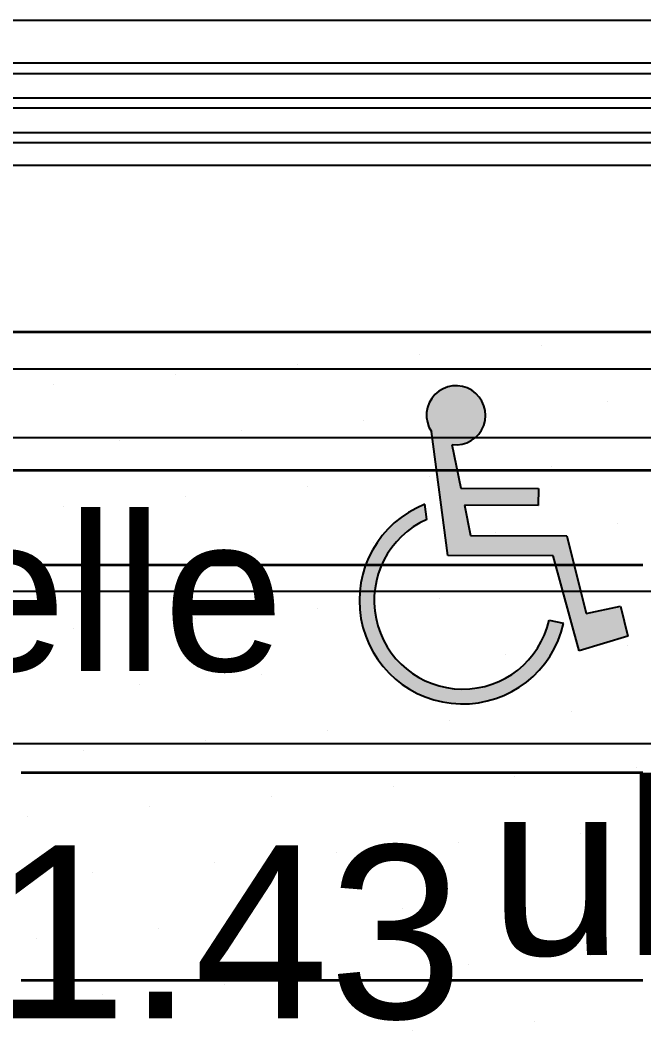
# Model space of a CAD drawing. Header units: centimetres. Extents: x 0.3 to 84.3, y 0.3 to 59.7.
# Drawn here: x 39.719 to 40.439, y 18.967 to 20.134 of the extents above; entities that cross this region are included whole.
import ezdxf

# ---------------------------------------------------------------- set-up
doc = ezdxf.new("R2010")
doc.units = ezdxf.units.CM
for name, pattern in [('AUSGEZOGEN', [0]), ('PHANTOM', [63.5, 31.75, -6.35, 6.35, -6.35, 6.35, -6.35]), ('PUNKT', [6.35, 0, -6.35]), ('VERDECKT', [9.525, 6.35, -3.175])]:
    doc.linetypes.add(name, pattern=pattern)
for name, color, linetype, lineweight in [('Ausbau Raeume', 7, 'AUSGEZOGEN', 35), ('Bodenplatte', 7, 'AUSGEZOGEN', 35), ('Decke', 7, 'AUSGEZOGEN', 35), ('Deckendaemmung', 7, 'AUSGEZOGEN', 25), ('Fenster', 7, 'AUSGEZOGEN', 35), ('Rolladen', 7, 'AUSGEZOGEN', 25), ('Text Koten', 7, 'AUSGEZOGEN', 50), ('Text Werkplan Ausfuehrung', 7, 'AUSGEZOGEN', 50), ('Wand Beton bewehrt', 7, 'AUSGEZOGEN', 35)]:
    doc.layers.add(name, color=color, linetype=linetype, lineweight=lineweight)
doc.styles.add('ARIAL', font='ARIAL.TTF')

msp = doc.modelspace()

# ---------------------------------------------------------------- hatches: boundary and pattern name
at = {"layer": 'Text Werkplan Ausfuehrung', "linetype": 'AUSGEZOGEN', "lineweight": 25}
h = msp.add_hatch(color=7, dxfattribs=at)
h.paths.add_polyline_path([(40.2508, 19.659), (40.2518, 19.6607), (40.2527, 19.6624), (40.2536, 19.6641), (40.2543, 19.6659), (40.2549, 19.6678), (40.2554, 19.6696), (40.2558, 19.6715), (40.2561, 19.6734), (40.2563, 19.6754), (40.2563, 19.6773), (40.2563, 19.6792), (40.2561, 19.6811), (40.2559, 19.6831), (40.2555, 19.6849), (40.2551, 19.6868), (40.2545, 19.6887), (40.2538, 19.6905), (40.253, 19.6922), (40.2522, 19.694), (40.2512, 19.6956), (40.2501, 19.6972), (40.249, 19.6988), (40.2477, 19.7003), (40.2464, 19.7017), (40.245, 19.703), (40.2435, 19.7043), (40.242, 19.7054), (40.2404, 19.7065), (40.2387, 19.7075), (40.237, 19.7084), (40.2352, 19.7092), (40.2334, 19.7098), (40.2316, 19.7104), (40.2297, 19.7109), (40.2278, 19.7113), (40.2259, 19.7115), (40.224, 19.7117), (40.2221, 19.7117), (40.2201, 19.7117), (40.2182, 19.7115), (40.2163, 19.7112), (40.2144, 19.7108), (40.2125, 19.7104), (40.2107, 19.7098), (40.2089, 19.7091), (40.2072, 19.7083), (40.2054, 19.7074), (40.2038, 19.7064), (40.2022, 19.7053), (40.2007, 19.7041), (40.1992, 19.7028), (40.1978, 19.7015), (40.1965, 19.7001), (40.1953, 19.6986), (40.1941, 19.697), (40.1931, 19.6954), (40.1921, 19.6937), (40.1913, 19.692), (40.1905, 19.6902), (40.1898, 19.6884), (40.1893, 19.6866), (40.1888, 19.6847), (40.1885, 19.6828), (40.1882, 19.6809), (40.1881, 19.679), (40.1881, 19.677), (40.1882, 19.6751), (40.1884, 19.6732), (40.1887, 19.6713), (40.1891, 19.6694), (40.1896, 19.6675), (40.1902, 19.6657), (40.1909, 19.6639), (40.1918, 19.6622), (40.1927, 19.6605), (40.1937, 19.6588), (40.2129, 19.5158), (40.3344, 19.5153), (40.3643, 19.4054), (40.4208, 19.4225), (40.4122, 19.4572), (40.3724, 19.4485), (40.3504, 19.5384), (40.239, 19.5388), (40.2318, 19.5738), (40.3172, 19.5735), (40.3173, 19.5931), (40.2278, 19.5934), (40.2175, 19.6438), (40.2195, 19.6436), (40.2214, 19.6435), (40.2233, 19.6435), (40.2253, 19.6436), (40.2272, 19.6439), (40.2291, 19.6442), (40.231, 19.6446), (40.2328, 19.6452), (40.2346, 19.6458), (40.2364, 19.6466), (40.2381, 19.6474), (40.2398, 19.6484), (40.2414, 19.6494), (40.243, 19.6506), (40.2445, 19.6518), (40.2459, 19.6531), (40.2473, 19.6545), (40.2485, 19.6559), (40.2497, 19.6574)])
h.paths.add_polyline_path([(40.1835, 19.555), (40.1884, 19.5573), (40.1861, 19.5748), (40.1803, 19.5723), (40.1746, 19.5696), (40.1691, 19.5665), (40.1638, 19.5632), (40.1586, 19.5595), (40.1537, 19.5556), (40.1489, 19.5515), (40.1444, 19.5471), (40.1402, 19.5425), (40.1361, 19.5376), (40.1324, 19.5326), (40.1289, 19.5273), (40.1257, 19.5219), (40.1227, 19.5163), (40.1201, 19.5106), (40.1178, 19.5048), (40.1158, 19.4988), (40.1141, 19.4927), (40.1127, 19.4866), (40.1117, 19.4804), (40.111, 19.4741), (40.1106, 19.4678), (40.1106, 19.4615), (40.1108, 19.4552), (40.1115, 19.449), (40.1124, 19.4427), (40.1137, 19.4366), (40.1153, 19.4305), (40.1172, 19.4245), (40.1194, 19.4186), (40.1219, 19.4128), (40.1248, 19.4072), (40.1279, 19.4017), (40.1313, 19.3964), (40.135, 19.3913), (40.1389, 19.3864), (40.1431, 19.3817), (40.1476, 19.3773), (40.1523, 19.373), (40.1571, 19.3691), (40.1622, 19.3654), (40.1675, 19.3619), (40.173, 19.3588), (40.1786, 19.3559), (40.1843, 19.3534), (40.1902, 19.3511), (40.1962, 19.3492), (40.2023, 19.3475), (40.2084, 19.3462), (40.2147, 19.3453), (40.2209, 19.3446), (40.2272, 19.3443), (40.2335, 19.3443), (40.2398, 19.3447), (40.2461, 19.3454), (40.2523, 19.3464), (40.2584, 19.3477), (40.2645, 19.3494), (40.2705, 19.3514), (40.2764, 19.3536), (40.2821, 19.3562), (40.2877, 19.3591), (40.2931, 19.3623), (40.2984, 19.3658), (40.3034, 19.3695), (40.3083, 19.3735), (40.3129, 19.3778), (40.3174, 19.3823), (40.3215, 19.387), (40.3255, 19.3919), (40.3291, 19.397), (40.3325, 19.4024), (40.3356, 19.4078), (40.3384, 19.4135), (40.3409, 19.4193), (40.3431, 19.4252), (40.3449, 19.4312), (40.3465, 19.4373), (40.3298, 19.4411), (40.3285, 19.4358), (40.3269, 19.4307), (40.325, 19.4256), (40.3229, 19.4206), (40.3205, 19.4158), (40.3178, 19.4111), (40.3149, 19.4065), (40.3117, 19.4021), (40.3084, 19.3978), (40.3048, 19.3938), (40.301, 19.3899), (40.297, 19.3863), (40.2928, 19.3829), (40.2884, 19.3797), (40.2839, 19.3767), (40.2792, 19.374), (40.2744, 19.3715), (40.2695, 19.3693), (40.2644, 19.3673), (40.2593, 19.3656), (40.2541, 19.3642), (40.2488, 19.3631), (40.2434, 19.3622), (40.2381, 19.3617), (40.2326, 19.3614), (40.2272, 19.3614), (40.2218, 19.3617), (40.2164, 19.3622), (40.2111, 19.3631), (40.2058, 19.3642), (40.2006, 19.3657), (40.1954, 19.3674), (40.1904, 19.3693), (40.1855, 19.3715), (40.1807, 19.374), (40.176, 19.3768), (40.1715, 19.3797), (40.1671, 19.3829), (40.1629, 19.3864), (40.1589, 19.39), (40.1551, 19.3939), (40.1516, 19.3979), (40.1482, 19.4022), (40.145, 19.4066), (40.1421, 19.4112), (40.1395, 19.4159), (40.1371, 19.4207), (40.1349, 19.4257), (40.1331, 19.4308), (40.1315, 19.4359), (40.1301, 19.4412), (40.1291, 19.4465), (40.1283, 19.4518), (40.1278, 19.4572), (40.1276, 19.4626), (40.1277, 19.4681), (40.1281, 19.4735), (40.1287, 19.4788), (40.1297, 19.4842), (40.1309, 19.4894), (40.1324, 19.4946), (40.1342, 19.4997), (40.1362, 19.5048), (40.1385, 19.5097), (40.141, 19.5144), (40.1438, 19.5191), (40.1469, 19.5235), (40.1502, 19.5278), (40.1537, 19.532), (40.1574, 19.5359), (40.1613, 19.5397), (40.1654, 19.5432), (40.1697, 19.5465), (40.1741, 19.5495), (40.1788, 19.5524)])

# ---------------------------------------------------------------- linework, layer by layer
at = {"layer": 'Ausbau Raeume', "color": 254, "linetype": 'AUSGEZOGEN', "lineweight": 35}
for p, q in [((40.4382, 19.5046), (39.7196, 19.5046)), ((40.4382, 19.2646), (39.7196, 19.2646)), ((40.4382, 19.0246), (39.7196, 19.0246))]:
    msp.add_line(p, q, dxfattribs=at)
at = {"layer": 'Bodenplatte', "color": 92, "linetype": 'VERDECKT', "lineweight": 35, "true_color": 0x00c600}
msp.add_line((31.66, 19.774), (46.91, 19.774), dxfattribs=at)
at = {"layer": 'Decke', "color": 96, "linetype": 'PHANTOM', "lineweight": 35, "true_color": 0x006e00}
for p, q in [((31.66, 19.774), (46.91, 19.774)), ((46.75, 19.614), (31.66, 19.614))]:
    msp.add_line(p, q, dxfattribs=at)
at = {"layer": 'Deckendaemmung', "color": 211, "linetype": 'AUSGEZOGEN', "lineweight": 25, "true_color": 0xff70ff}
for p, q in [((40.3211, 19.7588), (40.3211, 19.7588)), ((40.1801, 19.7475), (40.1801, 19.7475)), ((40.0392, 19.7361), (40.0392, 19.7361)), ((39.8982, 19.7248), (39.8982, 19.7248)), ((39.7573, 19.7135), (39.7573, 19.7135)), ((40.3972, 19.694), (40.3972, 19.694)), ((40.2563, 19.6827), (40.2563, 19.6827)), ((40.2563, 19.6827), (40.2563, 19.6827)), ((40.1153, 19.6713), (40.1153, 19.6713)), ((39.9744, 19.66), (39.9744, 19.66)), ((39.8334, 19.6487), (39.8334, 19.6487)), ((40.3324, 19.6179), (40.3324, 19.6179)), ((40.1915, 19.6065), (40.1915, 19.6065)), ((40.0505, 19.5952), (40.0505, 19.5952)), ((39.9096, 19.5838), (39.9096, 19.5838)), ((39.7686, 19.5725), (39.7686, 19.5725)), ((40.4086, 19.5531), (40.4086, 19.5531)), ((40.2676, 19.5417), (40.2676, 19.5417)), ((39.9857, 19.519), (39.9857, 19.519)), ((40.1267, 19.5304), (40.1267, 19.5304)), ((39.8448, 19.5077), (39.8448, 19.5077)), ((40.3438, 19.4769), (40.3438, 19.4769)), ((40.2028, 19.4656), (40.2028, 19.4656)), ((40.0619, 19.4542), (40.0619, 19.4542)), ((39.9209, 19.4429), (39.9209, 19.4429)), ((39.78, 19.4316), (39.78, 19.4316)), ((40.4199, 19.4121), (40.4199, 19.4121)), ((40.279, 19.4008), (40.279, 19.4008)), ((40.138, 19.3894), (40.138, 19.3894)), ((39.9971, 19.3781), (39.9971, 19.3781)), ((39.8561, 19.3668), (39.8561, 19.3668)), ((40.3551, 19.336), (40.3551, 19.336)), ((40.2142, 19.3246), (40.2142, 19.3246)), ((40.2142, 19.3246), (40.2142, 19.3246)), ((40.0732, 19.3133), (40.0732, 19.3133)), ((39.9323, 19.302), (39.9323, 19.302)), ((39.7913, 19.2906), (39.7913, 19.2906)), ((40.4312, 19.2712), (40.4312, 19.2712)), ((40.2903, 19.2598), (40.2903, 19.2598)), ((40.1494, 19.2485), (40.1494, 19.2485)), ((40.0084, 19.2372), (40.0084, 19.2372)), ((39.8675, 19.2258), (39.8675, 19.2258)), ((39.7265, 19.2145), (39.7265, 19.2145)), ((40.3664, 19.195), (40.3664, 19.195)), ((40.2255, 19.1837), (40.2255, 19.1837)), ((40.0845, 19.1724), (40.0845, 19.1724)), ((39.9436, 19.161), (39.9436, 19.161)), ((39.8027, 19.1497), (39.8027, 19.1497)), ((40.3016, 19.1189), (40.3016, 19.1189)), ((40.1607, 19.1076), (40.1607, 19.1076)), ((40.0197, 19.0962), (40.0197, 19.0962)), ((39.8788, 19.0849), (39.8788, 19.0849)), ((39.7379, 19.0735), (39.7379, 19.0735)), ((40.3778, 19.0541), (40.3778, 19.0541)), ((40.2368, 19.0428), (40.2368, 19.0428)), ((40.0959, 19.0314), (40.0959, 19.0314)), ((39.9549, 19.0201), (39.9549, 19.0201)), ((39.814, 19.0087), (39.814, 19.0087)), ((40.313, 18.9779), (40.313, 18.9779)), ((40.313, 18.9779), (40.313, 18.9779)), ((40.172, 18.9666), (40.172, 18.9666))]:
    msp.add_line(p, q, dxfattribs=at)
at = {"layer": 'Fenster', "color": 7, "linetype": 'AUSGEZOGEN', "lineweight": 25}
for p, q in [((38.812, 20.134), (41.604, 20.134)), ((41.63, 20.0844), (38.786, 20.0844)), ((38.786, 20.0724), (41.63, 20.0724)), ((38.786, 20.0444), (41.63, 20.0444)), ((41.63, 20.0324), (38.786, 20.0324)), ((38.786, 20.0044), (41.63, 20.0044)), ((41.63, 19.9924), (38.786, 19.9924)), ((41.6004, 19.966), (38.8156, 19.966)), ((38.6856, 19.7314), (41.6004, 19.7314)), ((44.74, 19.6514), (38.61, 19.6514))]:
    msp.add_line(p, q, dxfattribs=at)
at = {"layer": 'Rolladen', "color": 7, "linetype": 'PHANTOM', "lineweight": 25}
for p, q in [((44.74, 19.474), (38.6094, 19.474)), ((44.74, 19.298), (38.61, 19.298))]:
    msp.add_line(p, q, dxfattribs=at)
at = {"layer": 'Text Werkplan Ausfuehrung', "color": 7, "linetype": 'AUSGEZOGEN', "lineweight": 25}
for p, q in [((40.2129, 19.5158), (40.1937, 19.6588)), ((40.2175, 19.6438), (40.2278, 19.5934)), ((40.2278, 19.5934), (40.3173, 19.5931)), ((40.3173, 19.5931), (40.3172, 19.5735)), ((40.1884, 19.5573), (40.1861, 19.5748)), ((40.3172, 19.5735), (40.2318, 19.5738)), ((40.2318, 19.5738), (40.239, 19.5388)), ((40.239, 19.5388), (40.3504, 19.5384)), ((40.3504, 19.5384), (40.3724, 19.4485)), ((40.3344, 19.5153), (40.2129, 19.5158)), ((40.3643, 19.4054), (40.3344, 19.5153)), ((40.3724, 19.4485), (40.4122, 19.4572)), ((40.4122, 19.4572), (40.4208, 19.4225)), ((40.3298, 19.4411), (40.3465, 19.4373)), ((40.4208, 19.4225), (40.3643, 19.4054))]:
    msp.add_line(p, q, dxfattribs=at)
for centre, radius, start, end in [((40.2222, 19.6776), 0.0341, 262.1607, 213.4277), ((40.23, 19.4637), 0.1195, 111.5854, 347.2077), ((40.23, 19.4637), 0.1024, 113.9725, 347.2077)]:
    msp.add_arc(centre, radius, start, end, dxfattribs=at)
at = {"layer": 'Wand Beton bewehrt', "color": 180, "linetype": 'PUNKT', "lineweight": 25}
for p, q in [((44.97, 19.914), (38.38, 19.914)), ((38.61, 19.774), (44.74, 19.774))]:
    msp.add_line(p, q, dxfattribs=at)

# ---------------------------------------------------------------- texts
at = {"layer": 'Text Koten', "color": 7, "linetype": 'AUSGEZOGEN', "lineweight": 35, "char_height": 0.2, "width": 0.1, "attachment_point": 7, "style": 'ARIAL'}
for s, insert in [('uk\\~f.\\~St.\\~\\~:\\~+13.97', (40.26, 19.0513)), ('ok\\~r.\\~Bo.\\~:\\~+11.43', (38.095, 18.978))]:
    msp.add_mtext(s, dxfattribs=dict(at, insert=insert))
at = {"layer": 'Text Werkplan Ausfuehrung', "color": 240, "linetype": 'AUSGEZOGEN', "lineweight": 35, "insert": (38.71, 19.3797), "char_height": 0.18, "width": 0.09, "attachment_point": 7, "style": 'ARIAL'}
msp.add_mtext('IV\\~Schwelle', dxfattribs=at)

doc.saveas('drawing.dxf')
